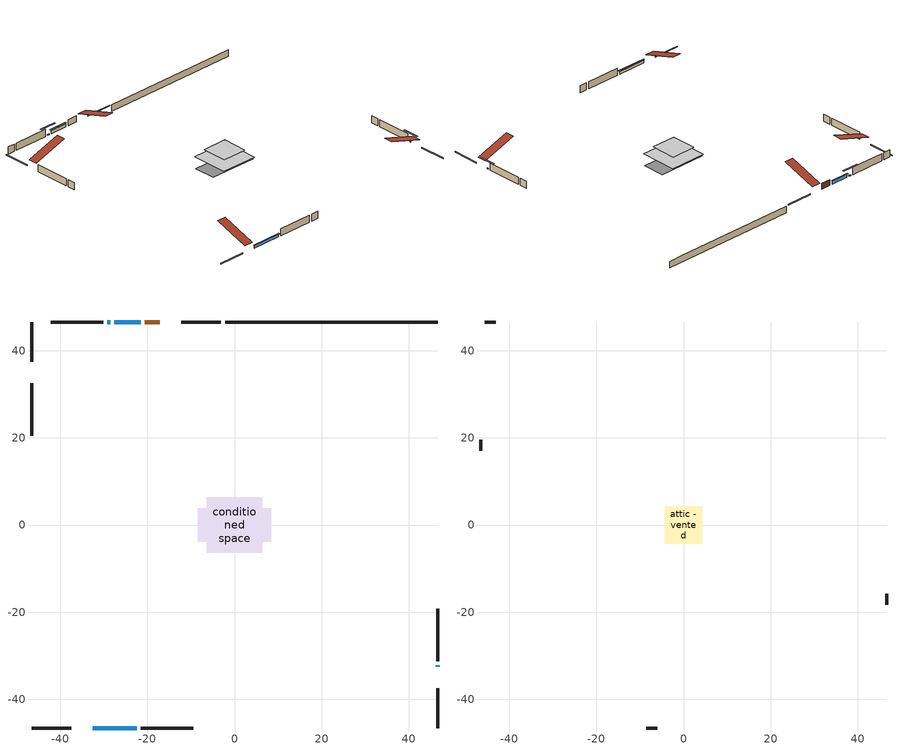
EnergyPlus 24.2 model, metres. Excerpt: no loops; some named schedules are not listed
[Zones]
conditioned space
 floor adiabatic (AdiabaticFloorConstruction): -6.32,-6.32 -6.32,6.32 6.32,6.32 6.32,-6.32 z0.31
 floor foundation (Slab1 construction): -8.38,-3.81 -8.38,3.81 8.38,3.81 8.38,-3.81 z-1.98
 wall outside (RimJoist1 construction): -3.11,46.59 -12.25,46.59 / -46.59,-46.59 -37.45,-46.59 / -46.59,46.59 -46.59,37.45 / 46.59,-46.59 46.59,-37.45 z0.31:0.61
 wall outside (AdiabaticWallConstruction 1): -17.18,46.59 -20.54,46.59 z0.31:2.34
 wall outside (AdiabaticWallConstruction): -21.47,46.59 -27.63,46.59 z0.31:1.39; 46.59,-32.52 46.59,-32.17 / -28.56,46.59 -29.24,46.59 z0.31:0.61; -32.51,-46.59 -22.43,-46.59 z0.31:1.2
 wall outside (Wall1 construction): -30.17,46.59 -42.21,46.59 / -21.5,-46.59 -9.46,-46.59 / -46.59,32.51 -46.59,20.47 / 46.59,-31.25 46.59,-19.2 z0.31:2.75
 wall foundation (FoundationWall1 construction): -2.18,46.59,-1.98 -2.18,46.59,0.31 41.72,46.59,0.31 41.72,46.59,0.25 46.59,46.59,0.25 46.59,46.59,-1.98
 window (WindowConstruction): -21.47,46.59 -27.63,46.59 z0.31:1.39
 window (WindowConstruction 2): 46.59,-32.51 46.59,-32.17 z0.31:0.61
 window (WindowConstruction 3): -28.56,46.59 -29.24,46.59 z0.31:0.61
 window (WindowConstruction 1): -32.51,-46.59 -22.43,-46.59 z0.31:1.2
 door (Door): -17.18,46.59 -20.54,46.59 z0.31:2.34
 ceiling adiabatic (AdiabaticFloorConstruction): 6.32,-6.32 6.32,6.32 -6.32,6.32 -6.32,-6.32 z0.31
attic - vented
 floor to conditioned space (Floor1 construction Reversed): -4.32,-4.32 -4.32,4.32 4.32,4.32 4.32,-4.32 z2.75
 floor to conditioned space (Floor2 construction Reversed): -4.18,-4.18 -4.18,4.18 4.18,4.18 4.18,-4.18 z2.75
 wall outside (Wall2 construction): -43.14,46.59 -45.66,46.59 / -8.53,-46.59 -6,-46.59 / -46.59,19.54 -46.59,17.02 / 46.59,-18.27 46.59,-15.75 z0.31:2.75
 roof outside (Roof1 construction): -16.26,46.59,2.75 -16.26,34.92,6.64 -13.18,34.92,6.64 -13.18,46.59,2.75; -33.44,-46.59,2.75 -33.44,-34.92,6.64 -36.52,-34.92,6.64 -36.52,-46.59,2.75; -46.59,33.44,2.75 -34.92,33.44,6.64 -34.92,36.52,6.64 -46.59,36.52,2.75; 46.59,-33.44,2.75 34.92,-33.44,6.64 34.92,-36.52,6.64 46.59,-36.52,2.75
shading: -27.83,46.59 -21.27,46.59 -21.27,47 -27.83,47 z1.59; 46.59,-29.53 46.59,-35.15 47,-35.15 47,-29.53 z3.25; -31.88,46.59 -25.92,46.59 -25.92,47 -31.88,47 z3.25; -22.23,-46.59 -32.71,-46.59 -32.71,-47 -22.23,-47 z1.4
[Building]
Building 1: Terrain=Suburbs
[Site:Location]
Winnipeg Intl AP_MB: Latitude {deg}=49.91; Longitude {deg}=-97.24; Time Zone {hr}=-6; Elevation {m}=239; Keep Site Location Information=Yes
[Site:GroundTemperature:Shallow]
-2.46526, -5.11642, -5.32873, -4.07063, 0.979979, 6.00706, 10.3653, 13.1261, 13.3606, 11.1152, 6.8681, 1.99523
[Site:WaterMainsTemperature]
Calculation Method=Schedule; Temperature Schedule=mains temperature schedule
[Material] Roughness=Rough; Thermal Absorptance=0.9
Name | Thickness {m} | Conductivity {W/m-K} | Density {kg/m3} | Specific Heat {J/kg-K} | Solar Absorptance | Visible Absorptance
asphalt or fiberglass shingles | 0.00635 | 0.162714 | 1121.4 | 1465.45 | 0.84 | 0.84
ceiling loosefill ins | 0.0846667 | 0.0480833 | 16.02 | 1046.75 | 0.7 | 0.7
ceiling stud and cavity | 0.1397 | 0.103981 | 65.682 | 1177.47 | 0.7 | 0.7
ceiling stud and cavity 1 | 0.1397 | 0.105082 | 65.682 | 1177.47 | 0.7 | 0.7
concrete 4.0 in. | 0.1016 | 1.803125 | 2242.8 | 837.4 | 0.7 | 0.7
concrete 8.0 in. | 0.2032 | 1.803125 | 2242.8 | 837.4 | 0.7 | 0.7
door material | 0.04445 | 0.0451087 | 512.64 | 1214.23 | 0.7 | 0.7
exterior vertical ins | 0.0457286 | 0.029427 | 32.04 | 1214.23 | 0.7 | 0.7
floor covering | 0.0127 | 0.0433444 | 54.468 | 1339.84 | 0.6 | 0.6
floor rigid ins; wall rigid ins | 0.512978 | 0.029427 | 32.04 | 1214.23 | 0.7 | 0.7
floor stud and cavity | 0.1397 | 1.75129 | 37.0049 | 1207.88 | 0.7 | 0.7
furniture material conditioned space 1 | 0.1524 | 0.115458 | 640.8 | 1214.23 | 0.6 | 0.6
gypsum board | 0.0127 | 0.160291 | 801 | 837.4 | 0.6 | 0.6
gypsum board 1 | 0.0127 | 0.160291 | 801 | 837.4 | 0.7 | 0.7
osb sheathing 0.5 in. | 0.0127 | 0.115458 | 512.64 | 1214.23 | 0.7 | 0.7
osb sheathing 0.75 in. | 0.01905 | 0.115458 | 512.64 | 1214.23 | 0.7 | 0.7
osb sheathing 2.0 in. | 0.0508 | 0.115458 | 512.64 | 1214.23 | 0.7 | 0.7
rim joist stud and cavity | 0.0508 | 0.0290657 | 125.044 | 1163.47 | 0.6 | 0.6
wall stud and cavity | 0.1397 | 0.0991731 | 139.0536 | 1170.24 | 0.7 | 0.7
wall stud and cavity 1 | 0.0889 | 6.9971 | 50.32683 | 1063.81 | 0.6 | 0.6
wall stud and cavity 2 | 0.0889 | 0.380278 | 52.3479 | 1209.89 | 0.7 | 0.7
wall stud and cavity 3 | 0.0889 | 0.391764 | 83.0341 | 1211.67 | 0.7 | 0.7
wood siding | 0.0254 | 0.102417 | 544.68 | 1172.36 | 0.4 | 0.4
wood siding 1 | 0.00254 | 0.102417 | 544.68 | 1172.36 | 0.4 | 0.4
wood siding 2; wood siding 3; wood siding 4 | 0.0254 | 0.102417 | 544.68 | 1172.36 | 0.7 | 0.7
[WindowMaterial:SimpleGlazingSystem]
Name | U-Factor {W/m2-K} | Solar Heat Gain Coefficient
WindowMaterial | 3.27848 | 0.66
WindowMaterial 1 | 3.281884 | 0.64
WindowMaterial 2 | 3.24952 | 0.43
[Construction]
AdiabaticFloorConstruction: floor stud and cavity, floor rigid ins, osb sheathing 0.75 in., floor covering
AdiabaticWallConstruction: wood siding 3, wall rigid ins, wall stud and cavity 2, gypsum board
AdiabaticWallConstruction 1: wood siding 4, wall rigid ins, wall stud and cavity 2, gypsum board
Door: door material
Floor1 construction Reversed: gypsum board, ceiling stud and cavity, ceiling loosefill ins
Floor2 construction Reversed: gypsum board, ceiling stud and cavity 1, ceiling loosefill ins
FoundationWall1 construction: concrete 8.0 in., gypsum board 1
furniture construction conditioned space 1: furniture material conditioned space 1
PartitionWallConstruction: gypsum board, wall stud and cavity 3, gypsum board
RimJoist1 construction: wood siding 2, osb sheathing 2.0 in., rim joist stud and cavity
Roof1 construction: asphalt or fiberglass shingles
Slab1 construction: concrete 4.0 in.
Wall1 construction: wood siding, osb sheathing 0.5 in., wall stud and cavity, gypsum board
Wall2 construction: wood siding 1, wall stud and cavity 1
WindowConstruction: WindowMaterial
WindowConstruction 1: WindowMaterial 1
WindowConstruction 2; WindowConstruction 3: WindowMaterial 2
[Zone] Multiplier=1; Part of Total Floor Area=Yes
Name | Volume {m3}
attic - vented | 91.6434
conditioned space | 718.3
[Space]
Name | Zone | Volume {m3}
attic - vented 1 | attic - vented | 91.6434
conditioned space 1 | conditioned space | 718.3
[ZoneInfiltration:EffectiveLeakageArea]
infil attic - vented 1: Zone or Space=attic - vented 1; Schedule=Always On Discrete; Effective Air Leakage Area {cm2}=4820; Stack Coefficient=0.000440152; Wind Coefficient=1.41749e-05
[ZoneMixing]
whole house fan mix: Zone or Space=attic - vented; Schedule=Always On Continuous; Design Flow Rate Calculation Method=Flow/Zone; Design Flow Rate {m3/s}=0; Source Zone or Space=conditioned space
[SurfaceProperty:ExposedFoundationPerimeter]
Slab1: Exposed Perimeter Calculation Method=TotalExposedPerimeter; Total Exposed Perimeter {m}=48.769
[InternalMass] Zone or ZoneList=conditioned space; Space or SpaceList=conditioned space 1
Name | Construction | Surface Area {m2}
furniture mass conditioned space 1 | furniture construction conditioned space 1 | 114.936
partition wall mass | PartitionWallConstruction | 287.34
[Lights]
interior lighting: Zone or ZoneList or Space or SpaceList=conditioned space 1; Schedule=interior lighting schedule; Design Level Calculation Method=LightingLevel; Lighting Level {W}=343.2; Return Air Fraction=0; Fraction Radiant=0.6; Fraction Visible=0.2; Fraction Replaceable=1
[People]
occupants: Zone or ZoneList or Space or SpaceList=conditioned space 1; Number of People Schedule=occupants schedule; Number of People Calculation Method=People; Number of People=3; Fraction Radiant=0.314171; Sensible Heat Fraction=0.56303; Activity Level Schedule=occupants activity schedule; Carbon Dioxide Generation Rate {m3/s-W}=0; Enable ASHRAE 55 Comfort Warnings=No; Mean Radiant Temperature Calculation Type=EnclosureAveraged
[ElectricEquipment] Zone or ZoneList or Space or SpaceList=conditioned space 1; Design Level Calculation Method=EquipmentLevel
Name | Schedule | Design Level {W} | Fraction Latent | Fraction Radiant | Fraction Lost
clothes dryer | clothes dryer schedule | 140.772 | 0.015 | 0.081 | 0.85
clothes washer | clothes washer schedule | 32.1985 | 0.03 | 0.162 | 0.7
cooking range | cooking range schedule | 215.147 | 0.08 | 0.432 | 0.2
dishwasher | dishwasher schedule | 66.8632 | 0.3 | 0.18 | 0.4
fridge | fridge schedule | 72.9452 | 0 | 0.6 | 0
mech vent house fan | mech vent house fan schedule | 10.6 | 0 | 0 | 1
mech vent house fan cfis | mech vent house fan cfis schedule | 0 | 0 | 0 | 0
misc plug loads | misc plug loads schedule | 494.7 | 0.045 | 0.513 | 0.1
whole house fan | Always On Discrete | 0 | 0 | 0 | 1
[OtherEquipment] Zone or ZoneList or Space or SpaceList=conditioned space 1; Design Level Calculation Method=EquipmentLevel
Name | Fuel Type | Schedule | Design Level {W} | Fraction Latent | Fraction Radiant | Fraction Lost
clothes dryer 1 | Electricity | clothes dryer schedule | 0 | 0.015 | 0.081 | 0.85
cooking range 1 | Electricity | cooking range schedule | 0 | 0.08 | 0.432 | 0.2
general water use latent | None | general water use schedule | 62.594 | 1 | 0 | 0
general water use sensible | None | general water use schedule | -61.6891 | 0 | 0.6 | 0
mech vent house fan latent load | None | Always On Discrete | 0 | 1 | 0 | 0
mech vent house fan sensible load | None | Always On Discrete | 0 | 0 | 0 | 0
water heater energy adjustment1 | NaturalGas | Always On Discrete | 0.01 | 0 | 0 | 1
[ZoneInfiltration:DesignFlowRate] Zone or ZoneList or Space or SpaceList=conditioned space 1; Schedule=Always On Discrete; Design Flow Rate Calculation Method=Flow/Zone; Design Flow Rate {m3/s}=0
infil flow; natural vent flow; whole house fan flow
[AvailabilityManager:Scheduled]
central ac and furnace airloop Availability Manager: Schedule=Always On Discrete
[Foundation:Kiva]
Foundation Kiva 1: Initial Indoor Air Temperature {C}=21; Wall Height Above Grade {m}=0.309982; Wall Depth Below Slab {m}=0.2032; Custom Block Material Name 1=exterior vertical ins; Custom Block Depth 1 {m}=2.28999; Custom Block X Position 1 {m}=0.2159; Custom Block Z Position 1 {m}=0
[Foundation:Kiva:Settings]
Soil Conductivity {W/m-K}=0.849921; Soil Density {kg/m3}=1842.3; Soil Specific Heat {J/kg-K}=418.7; Ground Solar Absorptivity=0.9; Ground Thermal Absorptivity=0.9; Ground Surface Roughness {m}=0.03; Far-Field Width {m}=40; Deep-Ground Boundary Condition=ZeroFlux; Deep-Ground Depth {m}=40; Minimum Cell Dimension {m}=0.2; Maximum Cell Growth Coefficient=3; Simulation Timestep=Timestep
[Exterior:Lights]
exterior lighting: Schedule=exterior lighting schedule; Design Level {W}=75.6
[EnergyManagementSystem:GlobalVariable]
central_ac_and_furnace_airloop_Fan_RTF
infil_program_Qfan
infil_program_Qinf
natural_vent_program_Qnv
natural_vent_program_Qwhf
[EnergyManagementSystem:Sensor]
Name | Output:Variable or Output:Meter Index Key | Output:Variable or Output:Meter
airflow_gain | infil flow | Infiltration Sensible Heat Gain Energy
airflow_gain_1 | natural vent flow | Infiltration Sensible Heat Gain Energy
airflow_gain_2 | whole house fan flow | Infiltration Sensible Heat Gain Energy
airflow_loss | infil flow | Infiltration Sensible Heat Loss Energy
airflow_loss_1 | natural vent flow | Infiltration Sensible Heat Loss Energy
airflow_loss_2 | whole house fan flow | Infiltration Sensible Heat Loss Energy
clg_load_cond |  | Cooling:EnergyTransfer:Zone:CONDITIONED SPACE
clg_sp_s; clg_sp_s_1 | cooling setpoint | Schedule Value
clothes_dryer_exhaust_0_sch_s | clothes dryer exhaust 0 schedule | Schedule Value
cool_season | cooling season schedule | Schedule Value
htg_load_cond |  | Heating:EnergyTransfer:Zone:CONDITIONED SPACE
htg_sp_s; htg_sp_s_1 | heating setpoint | Schedule Value
ig_ee_conv | clothes dryer | Electric Equipment Convective Heating Energy
ig_ee_conv_2 | cooking range | Electric Equipment Convective Heating Energy
ig_ee_conv_4 | fridge | Electric Equipment Convective Heating Energy
ig_ee_conv_5 | misc plug loads | Electric Equipment Convective Heating Energy
ig_ee_conv_6 | whole house fan | Electric Equipment Convective Heating Energy
ig_ee_rad | clothes dryer | Electric Equipment Radiant Heating Energy
ig_ee_rad_2 | cooking range | Electric Equipment Radiant Heating Energy
ig_ee_rad_4 | fridge | Electric Equipment Radiant Heating Energy
ig_ee_rad_5 | misc plug loads | Electric Equipment Radiant Heating Energy
ig_ee_rad_6 | whole house fan | Electric Equipment Radiant Heating Energy
ig_lgt_conv | interior lighting | Lights Convective Heating Energy
ig_lgt_rad | interior lighting | Lights Radiant Heating Energy
ig_lgt_vis | interior lighting | Lights Visible Radiation Heating Energy
ig_oe_conv | clothes dryer 1 | Other Equipment Convective Heating Energy
ig_oe_conv_1 | cooking range 1 | Other Equipment Convective Heating Energy
ig_oe_conv_2 | general water use latent | Other Equipment Convective Heating Energy
ig_oe_conv_3 | general water use sensible | Other Equipment Convective Heating Energy
ig_oe_conv_4 | water heater energy adjustment1 | Other Equipment Convective Heating Energy
ig_oe_rad | clothes dryer 1 | Other Equipment Radiant Heating Energy
ig_oe_rad_1 | cooking range 1 | Other Equipment Radiant Heating Energy
ig_oe_rad_2 | general water use latent | Other Equipment Radiant Heating Energy
ig_oe_rad_3 | general water use sensible | Other Equipment Radiant Heating Energy
ig_oe_rad_4 | water heater energy adjustment1 | Other Equipment Radiant Heating Energy
ig_ppl_conv | occupants | People Convective Heating Energy
ig_ppl_rad | occupants | People Radiant Heating Energy
im_conv | furniture mass conditioned space 1 | Surface Inside Face Convection Heat Gain Energy
im_conv_1 | partition wall mass | Surface Inside Face Convection Heat Gain Energy
im_ig | furniture mass conditioned space 1 | Surface Inside Face Internal Gains Radiation Heat Gain Energy
im_ig_1 | partition wall mass | Surface Inside Face Internal Gains Radiation Heat Gain Energy
im_lgt | furniture mass conditioned space 1 | Surface Inside Face Lights Radiation Heat Gain Energy
im_lgt_1 | partition wall mass | Surface Inside Face Lights Radiation Heat Gain Energy
im_sol | furniture mass conditioned space 1 | Surface Inside Face Solar Radiation Heat Gain Energy
im_sol_1 | partition wall mass | Surface Inside Face Solar Radiation Heat Gain Energy
im_surf | furniture mass conditioned space 1 | Surface Inside Face Net Surface Thermal Radiation Heat Gain Energy
im_surf_1 | partition wall mass | Surface Inside Face Net Surface Thermal Radiation Heat Gain Energy
mv_conv | mech vent house fan | Electric Equipment Convective Heating Energy
mv_conv_1 | mech vent house fan cfis | Electric Equipment Convective Heating Energy
mv_conv_2 | mech vent house fan latent load | Other Equipment Convective Heating Energy
mv_conv_3 | mech vent house fan sensible load | Other Equipment Convective Heating Energy
mv_rad | mech vent house fan | Electric Equipment Radiant Heating Energy
mv_rad_1 | mech vent house fan cfis | Electric Equipment Radiant Heating Energy
mv_rad_2 | mech vent house fan latent load | Other Equipment Radiant Heating Energy
mv_rad_3 | mech vent house fan sensible load | Other Equipment Radiant Heating Energy
natural_vent_s | natural vent schedule | Schedule Value
out_pb_s |  | Site Outdoor Air Barometric Pressure
out_wt_s |  | Site Outdoor Air Humidity Ratio
site_vw_s |  | Site Wind Speed
ss_back_out | Window1 | Surface Window Shortwave from Zone Back Out Window Heat Transfer Rate
ss_back_out_1 | Window16 | Surface Window Shortwave from Zone Back Out Window Heat Transfer Rate
ss_back_out_2 | Window17 | Surface Window Shortwave from Zone Back Out Window Heat Transfer Rate
ss_back_out_3 | Window6 | Surface Window Shortwave from Zone Back Out Window Heat Transfer Rate
ss_conv | Door1 | Surface Inside Face Convection Heat Gain Energy
ss_conv_1 | Window1 | Surface Inside Face Convection Heat Gain Energy
ss_conv_2 | Window16 | Surface Inside Face Convection Heat Gain Energy
ss_conv_3 | Window17 | Surface Inside Face Convection Heat Gain Energy
ss_conv_4 | Window6 | Surface Inside Face Convection Heat Gain Energy
ss_ig | Door1 | Surface Inside Face Internal Gains Radiation Heat Gain Energy
ss_ig_1 | Window1 | Surface Inside Face Internal Gains Radiation Heat Gain Energy
ss_ig_2 | Window16 | Surface Inside Face Internal Gains Radiation Heat Gain Energy
ss_ig_3 | Window17 | Surface Inside Face Internal Gains Radiation Heat Gain Energy
ss_ig_4 | Window6 | Surface Inside Face Internal Gains Radiation Heat Gain Energy
ss_lgt | Door1 | Surface Inside Face Lights Radiation Heat Gain Energy
ss_sol | Door1 | Surface Inside Face Solar Radiation Heat Gain Energy
ss_surf | Door1 | Surface Inside Face Net Surface Thermal Radiation Heat Gain Energy
ss_surf_1 | Window1 | Surface Inside Face Net Surface Thermal Radiation Heat Gain Energy
ss_surf_2 | Window16 | Surface Inside Face Net Surface Thermal Radiation Heat Gain Energy
ss_surf_3 | Window17 | Surface Inside Face Net Surface Thermal Radiation Heat Gain Energy
ss_surf_4 | Window6 | Surface Inside Face Net Surface Thermal Radiation Heat Gain Energy
ss_trans_in | Window1 | Surface Window Transmitted Solar Radiation Rate
ss_trans_in_1 | Window16 | Surface Window Transmitted Solar Radiation Rate
ss_trans_in_2 | Window17 | Surface Window Transmitted Solar Radiation Rate
ss_trans_in_3 | Window6 | Surface Window Transmitted Solar Radiation Rate
ss_trans_out | Window1 | Surface Inside Face Initial Transmitted Diffuse Transmitted Out Window Solar Radiation Rate
ss_trans_out_1 | Window16 | Surface Inside Face Initial Transmitted Diffuse Transmitted Out Window Solar Radiation Rate
ss_trans_out_2 | Window17 | Surface Inside Face Initial Transmitted Diffuse Transmitted Out Window Solar Radiation Rate
ss_trans_out_3 | Window6 | Surface Inside Face Initial Transmitted Diffuse Transmitted Out Window Solar Radiation Rate
s_conv | Floor1 | Surface Inside Face Convection Heat Gain Energy
s_conv_1 | Floor2 | Surface Inside Face Convection Heat Gain Energy
s_conv_10 | Wall1:0 | Surface Inside Face Convection Heat Gain Energy
s_conv_11 | Wall1:180 | Surface Inside Face Convection Heat Gain Energy
s_conv_12 | Wall1:270 | Surface Inside Face Convection Heat Gain Energy
s_conv_13 | Wall1:90 | Surface Inside Face Convection Heat Gain Energy
s_conv_2 | FoundationWall1 | Surface Inside Face Convection Heat Gain Energy
s_conv_3 | inferred conditioned ceiling | Surface Inside Face Convection Heat Gain Energy
s_conv_4 | inferred conditioned floor | Surface Inside Face Convection Heat Gain Energy
s_conv_5 | RimJoist1:0 | Surface Inside Face Convection Heat Gain Energy
s_conv_6 | RimJoist1:180 | Surface Inside Face Convection Heat Gain Energy
s_conv_7 | RimJoist1:270 | Surface Inside Face Convection Heat Gain Energy
s_conv_8 | RimJoist1:90 | Surface Inside Face Convection Heat Gain Energy
s_conv_9 | Slab1 | Surface Inside Face Convection Heat Gain Energy
s_ig | Floor1 | Surface Inside Face Internal Gains Radiation Heat Gain Energy
s_ig_1 | Floor2 | Surface Inside Face Internal Gains Radiation Heat Gain Energy
s_ig_10 | Wall1:0 | Surface Inside Face Internal Gains Radiation Heat Gain Energy
s_ig_11 | Wall1:180 | Surface Inside Face Internal Gains Radiation Heat Gain Energy
s_ig_12 | Wall1:270 | Surface Inside Face Internal Gains Radiation Heat Gain Energy
s_ig_13 | Wall1:90 | Surface Inside Face Internal Gains Radiation Heat Gain Energy
s_ig_2 | FoundationWall1 | Surface Inside Face Internal Gains Radiation Heat Gain Energy
s_ig_3 | inferred conditioned ceiling | Surface Inside Face Internal Gains Radiation Heat Gain Energy
s_ig_4 | inferred conditioned floor | Surface Inside Face Internal Gains Radiation Heat Gain Energy
s_ig_5 | RimJoist1:0 | Surface Inside Face Internal Gains Radiation Heat Gain Energy
s_ig_6 | RimJoist1:180 | Surface Inside Face Internal Gains Radiation Heat Gain Energy
s_ig_7 | RimJoist1:270 | Surface Inside Face Internal Gains Radiation Heat Gain Energy
s_ig_8 | RimJoist1:90 | Surface Inside Face Internal Gains Radiation Heat Gain Energy
s_ig_9 | Slab1 | Surface Inside Face Internal Gains Radiation Heat Gain Energy
s_lgt | Floor1 | Surface Inside Face Lights Radiation Heat Gain Energy
s_lgt_1 | Floor2 | Surface Inside Face Lights Radiation Heat Gain Energy
s_lgt_10 | Wall1:0 | Surface Inside Face Lights Radiation Heat Gain Energy
s_lgt_11 | Wall1:180 | Surface Inside Face Lights Radiation Heat Gain Energy
s_lgt_12 | Wall1:270 | Surface Inside Face Lights Radiation Heat Gain Energy
s_lgt_13 | Wall1:90 | Surface Inside Face Lights Radiation Heat Gain Energy
s_lgt_2 | FoundationWall1 | Surface Inside Face Lights Radiation Heat Gain Energy
s_lgt_3 | inferred conditioned ceiling | Surface Inside Face Lights Radiation Heat Gain Energy
s_lgt_4 | inferred conditioned floor | Surface Inside Face Lights Radiation Heat Gain Energy
s_lgt_5 | RimJoist1:0 | Surface Inside Face Lights Radiation Heat Gain Energy
s_lgt_6 | RimJoist1:180 | Surface Inside Face Lights Radiation Heat Gain Energy
s_lgt_7 | RimJoist1:270 | Surface Inside Face Lights Radiation Heat Gain Energy
s_lgt_8 | RimJoist1:90 | Surface Inside Face Lights Radiation Heat Gain Energy
s_lgt_9 | Slab1 | Surface Inside Face Lights Radiation Heat Gain Energy
s_sol | Floor1 | Surface Inside Face Solar Radiation Heat Gain Energy
s_sol_1 | Floor2 | Surface Inside Face Solar Radiation Heat Gain Energy
s_sol_10 | Wall1:0 | Surface Inside Face Solar Radiation Heat Gain Energy
s_sol_11 | Wall1:180 | Surface Inside Face Solar Radiation Heat Gain Energy
s_sol_12 | Wall1:270 | Surface Inside Face Solar Radiation Heat Gain Energy
s_sol_13 | Wall1:90 | Surface Inside Face Solar Radiation Heat Gain Energy
s_sol_2 | FoundationWall1 | Surface Inside Face Solar Radiation Heat Gain Energy
s_sol_3 | inferred conditioned ceiling | Surface Inside Face Solar Radiation Heat Gain Energy
s_sol_4 | inferred conditioned floor | Surface Inside Face Solar Radiation Heat Gain Energy
s_sol_5 | RimJoist1:0 | Surface Inside Face Solar Radiation Heat Gain Energy
s_sol_6 | RimJoist1:180 | Surface Inside Face Solar Radiation Heat Gain Energy
s_sol_7 | RimJoist1:270 | Surface Inside Face Solar Radiation Heat Gain Energy
s_sol_8 | RimJoist1:90 | Surface Inside Face Solar Radiation Heat Gain Energy
s_sol_9 | Slab1 | Surface Inside Face Solar Radiation Heat Gain Energy
s_surf | Floor1 | Surface Inside Face Net Surface Thermal Radiation Heat Gain Energy
s_surf_1 | Floor2 | Surface Inside Face Net Surface Thermal Radiation Heat Gain Energy
s_surf_10 | Wall1:0 | Surface Inside Face Net Surface Thermal Radiation Heat Gain Energy
s_surf_11 | Wall1:180 | Surface Inside Face Net Surface Thermal Radiation Heat Gain Energy
s_surf_12 | Wall1:270 | Surface Inside Face Net Surface Thermal Radiation Heat Gain Energy
s_surf_13 | Wall1:90 | Surface Inside Face Net Surface Thermal Radiation Heat Gain Energy
s_surf_2 | FoundationWall1 | Surface Inside Face Net Surface Thermal Radiation Heat Gain Energy
s_surf_3 | inferred conditioned ceiling | Surface Inside Face Net Surface Thermal Radiation Heat Gain Energy
s_surf_4 | inferred conditioned floor | Surface Inside Face Net Surface Thermal Radiation Heat Gain Energy
s_surf_5 | RimJoist1:0 | Surface Inside Face Net Surface Thermal Radiation Heat Gain Energy
s_surf_6 | RimJoist1:180 | Surface Inside Face Net Surface Thermal Radiation Heat Gain Energy
s_surf_7 | RimJoist1:270 | Surface Inside Face Net Surface Thermal Radiation Heat Gain Energy
s_surf_8 | RimJoist1:90 | Surface Inside Face Net Surface Thermal Radiation Heat Gain Energy
s_surf_9 | Slab1 | Surface Inside Face Net Surface Thermal Radiation Heat Gain Energy
[EnergyManagementSystem:Actuator]
Name | Actuated Component Unique | Actuated Component Type | Actuated Component Control Type
fridge_schedule_act | fridge schedule | Schedule:Constant | Schedule Value
infil_flow_act | infil flow | Zone Infiltration | Air Exchange Flow Rate
mech_vent_house_fan_cfis_act | mech vent house fan cfis | ElectricEquipment | Electricity Rate
mech_vent_house_fan_latent_load_act | mech vent house fan latent load | OtherEquipment | Power Level
mech_vent_house_fan_sensible_load_act | mech vent house fan sensible load | OtherEquipment | Power Level
natural_vent_flow_act | natural vent flow | Zone Infiltration | Air Exchange Flow Rate
water_heater_ec_adj_act | water heater energy adjustment1 | OtherEquipment | Power Level
whole_house_fan_act | whole house fan | ElectricEquipment | Electricity Rate
whole_house_fan_flow_act | whole house fan flow | Zone Infiltration | Air Exchange Flow Rate
whole_house_fan_mix_act | whole house fan mix | ZoneMixing | Air Exchange Flow Rate
[EnergyManagementSystem:Program]
central_ac_and_furnace_supply_fan_disaggregate_program: Set central_ac_and_furnace_supply_fan_clg = 0; If central_ac_and_furnace_clg_coil_s > 0; Set central_ac_and_furnace_supply_fan_clg = central_ac_and_furnace_supply_fan_s; EndIf
